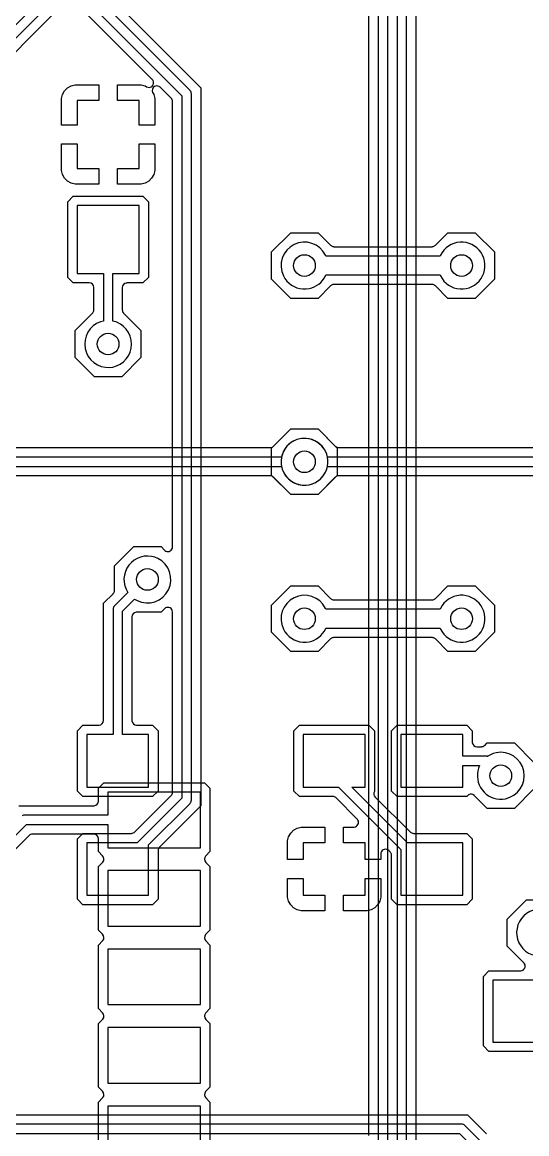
# Model space of a CAD drawing. Header units: millimetres. Extents: x 0 to 122, y 0 to 48.
# Drawn here: x 70.37 to 78.52, y 18.97 to 36.96 of the extents above; entities that cross this region are included whole.
import ezdxf

# ---------------------------------------------------------------- set-up
doc = ezdxf.new("R2010")
doc.units = ezdxf.units.MM

msp = doc.modelspace()

# ---------------------------------------------------------------- linework, layer by layer
at = {"layer": '16_copper'}
for points in [[(76.429, 43.91), (76.429, 17.05)], [(76.581, 17.019), (76.581, 43.941)], [(76.733, 44.036), (76.733, 16.924)], [(76.124, 43.783), (76.124, 18.491)], [(76.276, 17.145), (76.276, 43.815)], [(75.971, 18.943), (75.971, 43.689)], [(71.623, 37.849), (69.069, 35.294)]]:
    msp.add_lwpolyline(points, dxfattribs=at)
msp.add_lwpolyline([(68.654, 34.553, 0.621841), (68.83, 35.21), (68.795, 35.236), (71.583, 38.024), (72.019, 38.024), (72.031, 37.978, 1), (72.749, 38.222), (72.73, 38.268, 0.714263), (72.019, 38.176), (71.551, 38.176), (71.543, 38.175), (71.534, 38.174, 0.087654), (71.51, 38.164), (71.504, 38.159), (71.497, 38.154), (68.642, 35.298), (68.605, 35.303, 1), (68.555, 34.547), (68.605, 34.547)], format="xyb", close=True, dxfattribs=at)
for points in [[(68.071, 30.074), (74.377, 30.074), (74.385, 30.075), (74.394, 30.075, 0.087654), (74.418, 30.086), (74.424, 30.091), (74.431, 30.096), (74.71, 30.376), (75.15, 30.376), (75.461, 30.065), (75.461, 29.625), (75.15, 29.314), (74.71, 29.314), (74.431, 29.594), (74.424, 29.599), (74.417, 29.605, 0.087651), (74.393, 29.615), (74.385, 29.615), (74.377, 29.616), (67.85, 29.616)], [(67.945, 29.769), (74.559, 29.769), (74.571, 29.723, 0.339454), (74.955, 29.467), (75.004, 29.473, 1), (74.856, 30.217), (74.808, 30.204, 0.2663), (74.559, 29.921), (67.977, 29.921)], [(70.31, 24.279), (71.521, 24.279), (71.527, 24.279, 0.392588), (71.598, 24.355), (71.598, 24.563), (71.687, 24.652), (73.313, 24.652), (73.402, 24.563), (73.402, 23.537), (73.334, 23.469), (73.331, 23.464, 0.39257), (73.334, 23.361), (73.402, 23.293), (73.402, 22.267), (73.334, 22.199), (73.331, 22.194, 0.39257), (73.334, 22.091), (73.402, 22.023), (73.402, 20.997), (73.334, 20.929), (73.331, 20.924, 0.39257), (73.334, 20.821), (73.402, 20.753), (73.402, 19.727), (73.334, 19.659), (73.331, 19.654, 0.39257), (73.334, 19.551), (73.402, 19.483), (73.402, 18.457)], [(69.269, 22.806), (70.437, 23.974), (71.75, 23.974), (71.75, 23.6), (73.25, 23.6), (73.25, 24.5), (71.75, 24.5), (71.75, 24.126), (70.405, 24.126), (70.397, 24.125), (70.388, 24.124, 0.087654), (70.364, 24.114)], [(71.598, 18.457), (71.598, 19.483), (71.666, 19.551), (71.669, 19.556, 0.392527), (71.666, 19.659), (71.598, 19.727), (71.598, 20.753), (71.666, 20.821), (71.669, 20.826, 0.392527), (71.666, 20.929), (71.598, 20.997), (71.598, 22.023), (71.666, 22.091), (71.669, 22.096, 0.392527), (71.666, 22.199), (71.598, 22.267), (71.598, 23.293), (71.666, 23.361), (71.669, 23.366, 0.392527), (71.666, 23.469), (71.598, 23.537), (71.598, 23.745), (71.597, 23.751, 0.392588), (71.521, 23.821), (70.531, 23.821), (70.523, 23.82), (70.514, 23.82, 0.087654), (70.49, 23.809), (70.484, 23.804), (70.477, 23.799), (69.31, 22.631)]]:
    msp.add_lwpolyline(points, format="xyb", dxfattribs=at)
for points in [[(73.25, 23.23), (71.75, 23.23), (71.75, 22.33), (73.25, 22.33)], [(73.25, 21.96), (71.75, 21.96), (71.75, 21.06), (73.25, 21.06)], [(73.25, 20.69), (71.75, 20.69), (71.75, 19.79), (73.25, 19.79)], [(73.25, 19.42), (71.75, 19.42), (71.75, 18.52), (73.25, 18.52)]]:
    msp.add_lwpolyline(points, close=True, dxfattribs=at)
at = {"layer": '1_copper'}
for points in [[(72.41, 23.647), (73.079, 24.316), (73.084, 24.323), (73.089, 24.329, 0.087651), (73.099, 24.354), (73.1, 24.361), (73.101, 24.37), (73.101, 35.8), (73.1, 35.808), (73.099, 35.817, 0.087654), (73.089, 35.841), (73.084, 35.847), (73.079, 35.854), (68.13, 40.803), (68.13, 41.62), (67.28, 41.62), (67.28, 40.62), (68.097, 40.62), (72.949, 35.768), (72.949, 24.402), (72.227, 23.68), (71.41, 23.68), (71.41, 22.83), (72.41, 22.83)], [(71.535, 31.219), (71.224, 31.53), (71.224, 31.97), (71.504, 32.249), (71.509, 32.256), (71.515, 32.263, 0.087651), (71.525, 32.287), (71.525, 32.295), (71.526, 32.303), (71.526, 32.661), (71.526, 32.667, 0.392588), (71.45, 32.738), (71.192, 32.738), (71.103, 32.827), (71.103, 34.053), (71.192, 34.142), (72.318, 34.142), (72.407, 34.053), (72.407, 32.827), (72.318, 32.738), (72.06, 32.738), (72.054, 32.737, 0.392588), (71.984, 32.661), (71.984, 32.303), (71.985, 32.295), (71.985, 32.286, 0.087654), (71.996, 32.262), (72.001, 32.256), (72.006, 32.249), (72.286, 31.97), (72.286, 31.53), (71.975, 31.219)], [(71.829, 31.378, 0.818106), (71.831, 32.121), (71.831, 32.89), (72.255, 32.89), (72.255, 33.99), (71.255, 33.99), (71.255, 32.89), (71.679, 32.89), (71.679, 32.121), (71.633, 32.109, 0.876976), (71.78, 31.372)], [(74.71, 32.489), (74.399, 32.8), (74.399, 33.24), (74.71, 33.551), (75.15, 33.551), (75.353, 33.347), (75.36, 33.342), (75.367, 33.337, 0.087651), (75.391, 33.327), (75.398, 33.326), (75.407, 33.325), (76.993, 33.325), (77.001, 33.326), (77.01, 33.327, 0.087654), (77.034, 33.337), (77.04, 33.342), (77.047, 33.347), (77.25, 33.551), (77.69, 33.551), (78.001, 33.24), (78.001, 32.8), (77.69, 32.489), (77.25, 32.489), (77.047, 32.693), (77.04, 32.698), (77.033, 32.703, 0.087651), (77.009, 32.713), (77.002, 32.714), (76.993, 32.715), (75.407, 32.715), (75.399, 32.714), (75.39, 32.713, 0.087654), (75.366, 32.703), (75.36, 32.698), (75.353, 32.693), (75.15, 32.489)], [(75.004, 32.648, 0.233169), (75.27, 32.852), (75.276, 32.868), (77.124, 32.868), (77.13, 32.852, 1), (77.81, 33.188), (77.785, 33.231, 0.577351), (77.13, 33.188), (77.124, 33.172), (75.276, 33.172), (75.27, 33.188, 1), (74.59, 32.852), (74.615, 32.809, 0.267948), (74.955, 32.642)], [(75.004, 29.473, 0.301666), (75.301, 29.769), (82.814, 29.769), (82.826, 29.723, 1), (83.544, 29.967), (83.525, 30.013, 0.714263), (82.814, 29.921), (75.301, 29.921), (75.289, 29.967, 1), (74.571, 29.723), (74.59, 29.677, 0.303347), (74.955, 29.467)], [(72.41, 25.43), (71.986, 25.43), (71.986, 27.428), (72.181, 27.624), (72.222, 27.6, 1), (72.558, 28.28), (72.512, 28.299, 0.714262), (72.074, 27.731), (71.856, 27.514), (71.851, 27.507), (71.846, 27.501, 0.087651), (71.836, 27.476), (71.835, 27.469), (71.834, 27.46), (71.834, 25.43), (71.41, 25.43), (71.41, 24.58), (72.41, 24.58)], [(74.71, 26.774), (74.399, 27.085), (74.399, 27.525), (74.71, 27.836), (75.15, 27.836), (75.353, 27.632), (75.36, 27.627), (75.367, 27.622, 0.087651), (75.391, 27.612), (75.398, 27.611), (75.407, 27.61), (76.993, 27.61), (77.001, 27.611), (77.01, 27.612, 0.087654), (77.034, 27.622), (77.04, 27.627), (77.047, 27.632), (77.25, 27.836), (77.69, 27.836), (78.001, 27.525), (78.001, 27.085), (77.69, 26.774), (77.25, 26.774), (77.047, 26.978), (77.04, 26.983), (77.033, 26.988, 0.087651), (77.009, 26.998), (77.002, 26.999), (76.993, 27), (75.407, 27), (75.399, 26.999), (75.39, 26.998, 0.087654), (75.366, 26.988), (75.36, 26.983), (75.353, 26.978), (75.15, 26.774)], [(75.004, 26.933, 0.233169), (75.27, 27.137), (75.276, 27.153), (77.124, 27.153), (77.13, 27.137, 1), (77.81, 27.473), (77.785, 27.516, 0.577351), (77.13, 27.473), (77.124, 27.457), (75.276, 27.457), (75.27, 27.473, 1), (74.59, 27.137), (74.615, 27.094, 0.267948), (74.955, 26.927)], [(76.427, 22.678), (76.338, 22.767), (76.338, 23.478), (76.336, 23.486), (76.336, 23.494, 0.069383), (76.325, 23.519), (76.321, 23.524), (76.315, 23.531), (76.294, 23.553, 0.572911), (76.167, 23.519), (76.166, 23.511), (76.164, 23.504, 0.015791), (76.164, 23.499), (76.164, 23.407), (75.91, 23.407), (75.91, 23.68), (75.562, 23.68), (75.562, 23.934), (75.729, 23.934), (75.732, 23.934), (75.734, 23.934, 0.54841), (75.795, 24.047), (75.79, 24.054), (75.786, 24.061, 0.015772), (75.783, 24.064), (75.441, 24.405), (75.435, 24.41), (75.428, 24.416, 0.087651), (75.404, 24.426), (75.396, 24.426), (75.388, 24.428), (74.847, 24.428), (74.758, 24.517), (74.758, 25.493), (74.847, 25.582), (75.973, 25.582), (76.062, 25.493), (76.062, 24.513), (76.06, 24.51, 0.332584), (76.073, 24.42), (76.639, 23.855), (76.645, 23.85), (76.652, 23.844, 0.087651), (76.676, 23.834), (76.684, 23.834), (76.692, 23.832), (77.553, 23.832), (77.642, 23.743), (77.642, 22.767), (77.553, 22.678)], [(78.179, 24.393, 1), (78.031, 25.137), (77.983, 25.124), (77.937, 25.105), (77.894, 25.08), (77.89, 25.077), (77.886, 25.078, 0.015767), (77.881, 25.079), (77.874, 25.08), (77.865, 25.081), (77.49, 25.081), (77.49, 25.43), (76.49, 25.43), (76.49, 24.58), (77.49, 24.58), (77.49, 24.929), (77.763, 24.929), (77.746, 24.887, 0.534509), (78.13, 24.387)], [(79.075, 21.455), (78.816, 21.455), (78.816, 21.854), (78.862, 21.866, 1), (78.618, 22.584), (78.572, 22.565, 0.714263), (78.664, 21.854), (78.664, 21.455), (77.975, 21.455), (77.975, 20.455), (79.075, 20.455)]]:
    msp.add_lwpolyline(points, format="xyb", close=True, dxfattribs=at)
for points in [[(70.439, 38.709), (73.097, 36.051), (73.254, 35.895), (73.254, 24.275), (72.585, 23.606), (72.58, 23.6), (72.574, 23.593, 0.087651), (72.564, 23.569), (72.564, 23.561), (72.562, 23.553), (72.562, 22.767), (72.473, 22.678), (71.347, 22.678), (71.258, 22.767), (71.258, 23.743), (71.347, 23.832), (72.133, 23.832), (72.141, 23.834), (72.149, 23.834, 0.087654), (72.174, 23.845), (72.179, 23.849), (72.186, 23.855), (72.774, 24.442), (72.779, 24.449), (72.785, 24.456, 0.087651), (72.795, 24.48), (72.795, 24.488), (72.796, 24.496), (72.796, 27.412), (72.796, 27.415), (72.796, 27.418, 0.548396), (72.683, 27.479), (72.676, 27.473), (72.67, 27.469, 0.015772), (72.666, 27.466), (72.61, 27.409), (72.215, 27.409), (72.209, 27.409, 0.392588), (72.139, 27.333), (72.139, 25.659), (72.139, 25.653, 0.392588), (72.215, 25.582), (72.473, 25.582), (72.562, 25.493), (72.562, 24.517), (72.473, 24.428), (71.347, 24.428), (71.258, 24.517), (71.258, 25.493), (71.347, 25.582), (71.605, 25.582), (71.611, 25.583, 0.392588), (71.681, 25.659), (71.681, 27.555), (71.837, 27.71), (71.838, 27.712), (71.839, 27.712), (71.84, 27.715), (71.842, 27.717), (71.848, 27.724, 0.087651), (71.858, 27.748), (71.858, 27.756), (71.859, 27.764), (71.859, 28.16), (72.17, 28.471), (72.61, 28.471), (72.666, 28.414), (72.669, 28.412), (72.67, 28.41, 0.54841), (72.794, 28.447), (72.795, 28.456), (72.796, 28.463, 0.015781), (72.796, 28.468), (72.796, 35.674), (72.795, 35.682), (72.795, 35.691, 0.087654), (72.784, 35.715), (72.779, 35.721), (72.774, 35.728), (72.598, 35.904), (72.597, 35.905), (72.596, 35.905, 0.047786), (72.58, 35.917), (72.579, 35.917), (72.579, 35.918, 0.548404), (72.468, 35.853), (72.469, 35.843), (72.47, 35.833, 0.00465), (72.47, 35.831), (72.475, 35.82), (72.477, 35.813, 0.002695), (72.478, 35.812), (72.492, 35.788), (72.509, 35.723), (72.509, 35.292), (72.255, 35.292), (72.255, 35.69), (71.907, 35.69), (71.907, 35.944), (72.288, 35.944), (72.353, 35.927), (72.377, 35.913, 0.76204), (72.482, 36.016), (72.474, 36.026), (72.47, 36.032, 0.003371), (72.469, 36.033), (68.056, 40.445)], [(82.632, 29.616), (75.483, 29.616), (75.475, 29.615), (75.466, 29.615, 0.087654), (75.442, 29.604), (75.436, 29.599), (75.429, 29.594), (75.15, 29.314), (74.71, 29.314), (74.399, 29.625), (74.399, 30.065), (74.71, 30.376), (75.15, 30.376), (75.429, 30.096), (75.436, 30.091), (75.443, 30.085, 0.087651), (75.467, 30.075), (75.475, 30.075), (75.483, 30.074), (82.632, 30.074)], [(78.636, 24.545), (78.325, 24.234), (77.885, 24.234), (77.676, 24.443), (77.672, 24.447, 0.315135), (77.585, 24.456), (77.581, 24.452, 0.034037), (77.569, 24.443), (77.553, 24.428), (76.427, 24.428), (76.338, 24.517), (76.338, 25.493), (76.427, 25.582), (77.553, 25.582), (77.642, 25.493), (77.642, 25.31), (77.643, 25.304, 0.392588), (77.719, 25.234), (77.792, 25.234), (77.8, 25.235), (77.809, 25.235, 0.087654), (77.833, 25.246), (77.839, 25.251), (77.846, 25.256), (77.885, 25.296), (78.325, 25.296), (78.636, 24.985)], [(79.138, 20.303), (77.912, 20.303), (77.823, 20.392), (77.823, 21.518), (77.912, 21.607), (78.423, 21.607), (78.426, 21.608), (78.429, 21.608, 0.54841), (78.49, 21.721), (78.484, 21.728), (78.48, 21.734, 0.015772), (78.477, 21.737), (78.209, 22.005), (78.209, 22.445), (78.52, 22.756), (78.96, 22.756)], [(77.896, 18.731), (77.524, 19.104), (77.517, 19.109), (77.511, 19.114, 0.087651), (77.486, 19.124), (77.479, 19.125), (77.47, 19.126), (64.802, 19.126), (64.451, 19.476), (64.475, 19.517, 1), (63.795, 19.853), (63.776, 19.807, 0.231544), (63.819, 19.476), (59.636, 15.294)], [(59.766, 15.208), (63.926, 19.369), (63.967, 19.345, 0.266299), (64.344, 19.369), (64.716, 18.996), (64.723, 18.991), (64.729, 18.986, 0.087651), (64.754, 18.976), (64.761, 18.975), (64.77, 18.974), (77.438, 18.974), (77.789, 18.624)]]:
    msp.add_lwpolyline(points, format="xyb", dxfattribs=at)
for points in [[(71.001, 35.292), (71.001, 35.723), (71.018, 35.788), (71.052, 35.846), (71.099, 35.893), (71.157, 35.927), (71.222, 35.944), (71.603, 35.944), (71.603, 35.69), (71.255, 35.69), (71.255, 35.292)], [(71.222, 34.336), (71.157, 34.353), (71.099, 34.387), (71.052, 34.434), (71.018, 34.492), (71.001, 34.557), (71.001, 34.988), (71.255, 34.988), (71.255, 34.59), (71.603, 34.59), (71.603, 34.336)], [(71.907, 34.336), (71.907, 34.59), (72.255, 34.59), (72.255, 34.988), (72.509, 34.988), (72.509, 34.557), (72.492, 34.492), (72.458, 34.434), (72.411, 34.387), (72.353, 34.353), (72.288, 34.336)], [(77.49, 23.68), (76.598, 23.68), (75.698, 24.58), (75.91, 24.58), (75.91, 25.43), (74.91, 25.43), (74.91, 24.58), (75.482, 24.58), (76.49, 23.572), (76.49, 22.83), (77.49, 22.83)], [(74.656, 23.407), (74.656, 23.713), (74.673, 23.778), (74.707, 23.836), (74.754, 23.883), (74.812, 23.917), (74.877, 23.934), (75.258, 23.934), (75.258, 23.68), (74.91, 23.68), (74.91, 23.407)], [(74.877, 22.576), (74.812, 22.593), (74.754, 22.627), (74.707, 22.674), (74.673, 22.732), (74.656, 22.797), (74.656, 23.103), (74.91, 23.103), (74.91, 22.83), (75.258, 22.83), (75.258, 22.576)], [(75.562, 22.576), (75.562, 22.83), (75.91, 22.83), (75.91, 23.103), (76.164, 23.103), (76.164, 22.797), (76.147, 22.732), (76.113, 22.674), (76.066, 22.627), (76.008, 22.593), (75.943, 22.576)]]:
    msp.add_lwpolyline(points, close=True, dxfattribs=at)
msp.add_lwpolyline([(64.896, 19.279), (77.565, 19.279), (77.875, 18.968)], dxfattribs=at)
at = {"layer": 'drills_via_1_16'}
for centre in [(74.93, 33.02), (77.47, 33.02), (71.755, 31.75), (74.93, 29.845), (72.39, 27.94), (74.93, 27.305), (77.47, 27.305), (78.105, 24.765)]:
    msp.add_circle(centre, 0.175, dxfattribs=at)

doc.saveas('drawing.dxf')
